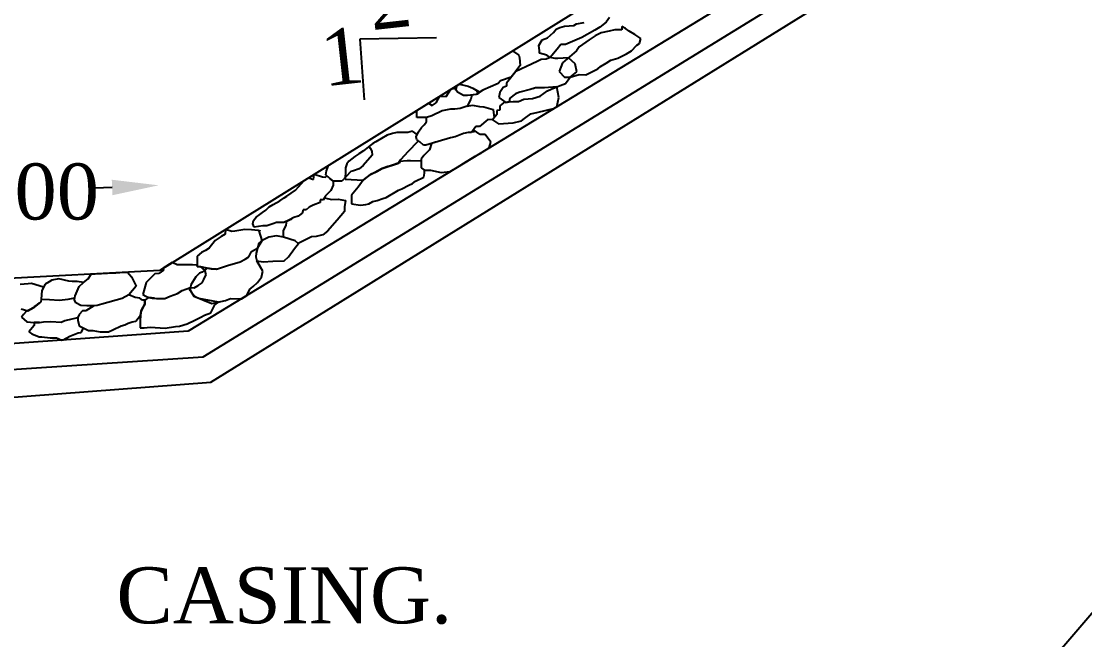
# Model space of a CAD drawing. Header units: millimetres. Extents: x 35 to 1436, y 32 to 1034.
# Drawn here: x 451.3 to 565.4, y 278.4 to 344.7 of the extents above; entities that cross this region are included whole.
import ezdxf

# ---------------------------------------------------------------- set-up
doc = ezdxf.new("R2010")
doc.units = ezdxf.units.MM
doc.header["$MEASUREMENT"] = 0
doc.header["$PDMODE"] = 66
doc.header["$PDSIZE"] = 170
for name, color, linetype in [('DIM', 5, 'Continuous'), ('DWG. LINE', 1, 'Continuous'), ('HATCH', 2, 'Continuous'), ('TEXT', 7, 'Continuous')]:
    doc.layers.add(name, color=color, linetype=linetype)
doc.styles.get("Standard").update_dxf_attribs({"font": 'times.ttf', "height": 6})
doc.dimstyles.get("Standard").update_dxf_attribs({"dimtxt": 6, "dimasz": 5, "dimexe": 0.18, "dimexo": 0.0625, "dimgap": 0.09, "dimtad": 0, "dimtih": 1, "dimtoh": 1, "dimdec": 1, "dimzin": 0, "dimdsep": 46, "dimtxsty": 'Standard', "dimcen": 0.09, "dimse1": 1, "dimse2": 1, "dimclrd": 5, "dimclre": 5, "dimclrt": 4, "dimadec": 0, "dimazin": 0, "dimtfac": 1, "dimtdec": 1, "dimtofl": 0, "dimtmove": 0, "dimatfit": 3, "dimfxl": 0, "dimtolj": 1, "dimtzin": 0, "dimarcsym": 0})

# ---------------------------------------------------------------- blocks, each defined once
blk = doc.blocks.new('*D22')
at = {"layer": 'Defpoints', "color": 0}
for p in [(466.05, 327.11), (466.06, 326.91), (435.13, 325.51)]:
    blk.add_point(p, dxfattribs=at)
at = {"layer": 'DIM', "color": 5, "lineweight": -2}
for p, q in [((461.06, 326.88), (459.2, 326.79)), ((440.12, 325.93), (441.98, 326.01))]:
    blk.add_line(p, q, dxfattribs=at)
at = {"layer": 'DIM', "color": 5}
for points in [[(461.02, 327.71), (461.09, 326.05), (466.05, 327.11)], [(440.08, 326.76), (440.16, 325.1), (435.13, 325.7)]]:
    blk.add_solid(points, dxfattribs=at)
at = {"layer": 'DIM', "color": 4, "insert": (450.59, 326.4), "char_height": 6, "attachment_point": 5}
blk.add_mtext('\\A1;3000', dxfattribs=at)

msp = doc.modelspace()

# ---------------------------------------------------------------- linework, layer by layer
at = {"layer": 'DIM'}
for p, q in [((495.85, 342.93), (487.62, 342.78)), ((487.62, 342.78), (488.09, 336.26))]:
    msp.add_line(p, q, dxfattribs=at)
at = {"layer": 'DWG. LINE'}
for p, q in [((642.02, 427.32), (466.16, 317.99)), ((642.72, 417.19), (469.22, 311.46)), ((470.83, 308.74), (642.85, 414.39)), ((471.63, 306.02), (642.96, 412.12)), ((673.8, 406.91), (531.38, 240.7)), ((469.22, 311.46), (439.44, 309.39)), ((440.95, 306.77), (470.83, 308.74)), ((442.7, 303.8), (471.63, 306.02))]:
    msp.add_line(p, q, dxfattribs=at)
at = {"layer": 'HATCH'}
for p, q in [((510.58, 344.26), (510.87, 344.42)), ((510.87, 344.42), (511.69, 344.55)), ((510.87, 344.42), (510.87, 344.42)), ((514.05, 344.6), (513.35, 344.08)), ((514.41, 345.09), (514.05, 344.6)), ((507.76, 342.92), (508.4, 343.49)), ((508.4, 343.49), (508.66, 343.85)), ((508.66, 343.85), (509.05, 344.03)), ((509.05, 344.03), (509.57, 344.16)), ((509.57, 344.16), (510.58, 344.26)), ((510.58, 344.26), (510.58, 344.26)), ((512.83, 343.75), (511.41, 342.97)), ((513.35, 344.08), (512.83, 343.75)), ((513.51, 343.46), (512.86, 343.12)), ((513.35, 344.08), (513.35, 344.08)), ((514.36, 343.64), (513.51, 343.46)), ((514.96, 343.79), (514.36, 343.64)), ((514.36, 343.64), (514.36, 343.64)), ((515.71, 343.79), (514.96, 343.79)), ((516.12, 343.92), (515.71, 344.13)), ((515.71, 344.13), (515.71, 343.79)), ((516.51, 343.64), (516.12, 343.92)), ((517.11, 343.28), (516.51, 343.64)), ((516.51, 343.64), (516.51, 343.64)), ((517.75, 342.86), (517.11, 343.28)), ((506.83, 342.09), (507.19, 342.71)), ((507.19, 342.71), (507.76, 342.92)), ((507.19, 342.71), (507.19, 342.71)), ((509.16, 342.19), (508.79, 341.7)), ((509.67, 342.19), (509.16, 342.19)), ((511.41, 342.97), (509.67, 342.19)), ((512.21, 342.71), (511.15, 341.96)), ((511.41, 342.97), (511.41, 342.97)), ((512.86, 343.12), (512.21, 342.71)), ((512.21, 342.71), (512.21, 342.71)), ((512.86, 343.12), (512.86, 343.12)), ((516.74, 341.52), (517.31, 342.14)), ((517.31, 342.14), (517.62, 342.32)), ((517.62, 342.32), (517.75, 342.86)), ((517.75, 342.86), (517.75, 342.86)), ((503.98, 341.51), (503.98, 341.51)), ((503.98, 341.51), (504.67, 341.08)), ((504.67, 341.08), (504.74, 340.79)), ((506.9, 341.55), (506.83, 342.09)), ((506.9, 341.29), (506.9, 341.55)), ((507.68, 341.08), (506.9, 341.29)), ((508.04, 340.82), (507.68, 341.08)), ((508.79, 341.7), (508.04, 340.82)), ((510.84, 341.52), (509.36, 340.25)), ((511.15, 341.96), (510.84, 341.52)), ((510.84, 341.52), (510.84, 341.52)), ((515.27, 340.74), (516.23, 341.21)), ((516.23, 341.21), (516.74, 341.52)), ((516.74, 341.52), (516.74, 341.52)), ((504.8, 339.96), (504.15, 339.06)), ((506.02, 340.09), (504.36, 339.31)), ((504.74, 340.79), (504.8, 339.96)), ((504.8, 339.96), (504.8, 339.96)), ((506.71, 340.43), (506.02, 340.09)), ((506.02, 340.09), (506.02, 340.09)), ((507.05, 340.61), (506.71, 340.43)), ((507.6, 340.63), (507.05, 340.61)), ((508.04, 340.82), (507.6, 340.63)), ((507.6, 340.63), (507.6, 340.63)), ((508.04, 340.82), (508.04, 340.82)), ((508.55, 340.71), (508.04, 340.82)), ((508.84, 340.71), (508.55, 340.71)), ((509.98, 340.78), (508.84, 340.71)), ((509.36, 340.25), (509, 339.32)), ((510.7, 340.14), (509.98, 340.78)), ((509.98, 340.78), (509.98, 340.78)), ((510.88, 339.26), (510.7, 340.14)), ((513.43, 339.83), (514.02, 340.22)), ((514.02, 340.22), (514.54, 340.51)), ((514.02, 340.22), (514.02, 340.22)), ((514.54, 340.51), (515.27, 340.74)), ((504.36, 339.31), (503.35, 338.07)), ((504.15, 339.06), (503.85, 338.69)), ((504.36, 339.31), (504.36, 339.31)), ((509, 339.32), (509, 339.32)), ((509, 339.32), (509.57, 338.72)), ((509.57, 338.72), (510.16, 338.72)), ((509.67, 338.02), (510.16, 338.72)), ((510.16, 338.72), (510.88, 339.26)), ((510.16, 338.72), (511.15, 338.98)), ((510.16, 338.72), (510.16, 338.72)), ((510.16, 338.72), (510.16, 338.72)), ((510.88, 339.26), (510.88, 339.26)), ((511.15, 338.98), (511.15, 338.98)), ((511.15, 338.98), (511.87, 338.95)), ((511.87, 338.95), (513.14, 339.58)), ((511.87, 338.95), (511.87, 338.95)), ((513.14, 339.58), (513.43, 339.83)), ((497.39, 337.41), (497.98, 337.59)), ((498.09, 337.09), (497.75, 337.63)), ((497.75, 337.63), (497.92, 337.36)), ((497.92, 337.36), (498.04, 337.82)), ((498.04, 337.82), (498.29, 337.97)), ((498.29, 337.97), (499.22, 337.73)), ((499.22, 337.73), (499.22, 337.73)), ((499.22, 337.73), (499.72, 337.52)), ((502.44, 338.02), (500.81, 337.32)), ((502.7, 338.31), (502.44, 338.02)), ((502.99, 337.58), (502.62, 337.06)), ((503.85, 338.69), (502.7, 338.31)), ((503.35, 337.74), (502.99, 337.58)), ((503.35, 338.07), (503.35, 337.74)), ((508.76, 337.68), (507.44, 337.55)), ((508.14, 337.42), (508.76, 337.68)), ((508.76, 337.68), (509.1, 337.81)), ((508.97, 336.52), (508.76, 337.68)), ((509.1, 337.81), (509.67, 338.02)), ((495.8, 335.97), (496.19, 336.66)), ((496.19, 336.66), (496.89, 336.62)), ((496.89, 336.62), (497.39, 337.41)), ((496.89, 336.62), (496.89, 336.62)), ((498.73, 336.73), (498.09, 337.09)), ((498.09, 337.09), (498.09, 337.09)), ((499.18, 336.73), (498.73, 336.73)), ((500.08, 336.86), (499.18, 336.73)), ((499.63, 336.79), (499.51, 336.36)), ((500.3, 336.89), (499.63, 336.79)), ((499.72, 337.52), (499.72, 337.52)), ((499.72, 337.52), (500.44, 337.09)), ((500.81, 337.32), (500.08, 336.86)), ((500.44, 337.09), (500.08, 337.31)), ((500.08, 337.31), (500.28, 336.99)), ((500.08, 336.86), (500.08, 336.86)), ((500.28, 336.99), (500.3, 336.89)), ((502.62, 337.06), (502.52, 336.52)), ((502.52, 336.52), (502.52, 336.52)), ((502.52, 336.52), (502.52, 336.52)), ((502.52, 336.52), (503.27, 335.98)), ((503.71, 336.46), (503.63, 336.05)), ((504.33, 336.93), (503.71, 336.46)), ((504.77, 337.11), (504.33, 336.93)), ((505.88, 337.37), (504.77, 337.11)), ((504.77, 337.11), (504.77, 337.11)), ((506.45, 337.55), (505.88, 337.37)), ((506.12, 336.42), (506.97, 336.67)), ((506.45, 337.55), (506.17, 337.46)), ((507.44, 337.55), (506.45, 337.55)), ((506.97, 336.67), (507.75, 337.24)), ((507.75, 337.24), (508.14, 337.42)), ((508.73, 335.54), (508.97, 336.52)), ((508.97, 336.52), (508.97, 336.52)), ((493.73, 335.14), (494.2, 335.43)), ((494.2, 335.43), (494.98, 335.91)), ((494.98, 335.91), (495.39, 335.68)), ((495.39, 335.68), (495.8, 335.97)), ((495.39, 335.68), (495.39, 335.68)), ((498.37, 335.35), (497.8, 335.27)), ((499.12, 335.61), (498.37, 335.35)), ((498.37, 335.35), (498.37, 335.35)), ((499.51, 336.36), (499.12, 335.61)), ((499.12, 335.61), (499.69, 335.71)), ((499.51, 336.36), (499.51, 336.36)), ((499.69, 335.71), (499.69, 335.71)), ((499.69, 335.71), (500.46, 335.55)), ((500.46, 335.55), (500.9, 335.53)), ((500.9, 335.53), (501.91, 335.24)), ((503.16, 336.05), (502.62, 335.64)), ((502.62, 335.64), (502.62, 335.17)), ((503.27, 335.98), (503.16, 336.05)), ((503.27, 335.98), (503.63, 336.05)), ((503.63, 336.05), (503.27, 335.98)), ((503.63, 336.05), (504.07, 336.08)), ((504.07, 336.08), (504.62, 336.08)), ((504.62, 336.08), (505.19, 336.36)), ((505.19, 336.36), (506.12, 336.42)), ((506.12, 336.42), (506.12, 336.42)), ((506.74, 334.96), (508.39, 335.33)), ((508.39, 335.33), (508.73, 335.54)), ((493.73, 334.37), (493.73, 335.14)), ((494.77, 334.37), (493.73, 334.37)), ((493.73, 334.37), (493.73, 334.37)), ((495.34, 334.57), (494.77, 334.37)), ((494.77, 333.92), (494.77, 334.37)), ((494.77, 334.37), (494.77, 334.37)), ((496.45, 335.09), (495.34, 334.57)), ((495.34, 334.57), (495.34, 334.57)), ((497.33, 335.27), (496.45, 335.09)), ((497.8, 335.27), (497.33, 335.27)), ((497.33, 335.27), (497.33, 335.27)), ((501.34, 334.18), (500.44, 333.4)), ((501.84, 334.14), (501.34, 334.18)), ((502.31, 334.7), (501.84, 334.14)), ((502.01, 334.33), (501.84, 334.14)), ((501.91, 335.24), (501.91, 335.24)), ((501.91, 335.24), (502.01, 334.33)), ((502.62, 335.17), (502.31, 335.14)), ((502.31, 335.14), (502.31, 334.7)), ((504.95, 334.03), (505.29, 334.26)), ((505.29, 334.26), (505.96, 334.78)), ((505.29, 334.26), (505.29, 334.26)), ((505.96, 334.78), (506.74, 334.96)), ((493.91, 332.83), (494.22, 333.3)), ((494.22, 333.3), (494.53, 333.58)), ((494.53, 333.58), (494.77, 333.92)), ((494.53, 333.58), (494.53, 333.58)), ((500.05, 333.4), (499.61, 332.76)), ((500.54, 332.55), (499.81, 333.05)), ((499.81, 333.05), (499.81, 332.76)), ((500.44, 333.4), (500.05, 333.4)), ((501.84, 334.14), (501.84, 334.14)), ((501.84, 334.14), (502.49, 333.7)), ((502.49, 333.7), (504.07, 333.82)), ((504.07, 333.82), (504.95, 334.03)), ((490.54, 332.49), (489.32, 331.77)), ((491.11, 332.65), (490.54, 332.49)), ((490.54, 332.49), (490.54, 332.49)), ((491.6, 332.78), (491.11, 332.65)), ((492.76, 332.78), (491.6, 332.78)), ((491.6, 332.78), (491.6, 332.78)), ((493.25, 332.92), (492.76, 332.78)), ((492.76, 330.71), (493.9, 331.88)), ((493.78, 332.56), (493.25, 332.92)), ((493.65, 332.29), (493.91, 332.83)), ((493.73, 331.98), (493.65, 332.29)), ((493.65, 332.29), (493.65, 332.29)), ((494.07, 331.77), (493.73, 331.98)), ((493.73, 331.98), (493.73, 331.98)), ((493.9, 331.88), (493.76, 331.84)), ((497.36, 332.21), (494.69, 331.41)), ((496.39, 331.92), (496.02, 331.81)), ((497.85, 332.29), (497.36, 332.21)), ((498.73, 332.68), (497.85, 332.29)), ((497.85, 332.29), (497.85, 332.29)), ((499.22, 332.76), (498.73, 332.68)), ((498.73, 332.68), (498.73, 332.68)), ((499.61, 332.76), (499.22, 332.76)), ((501.06, 332.55), (500.54, 332.55)), ((501.66, 331.72), (501.06, 332.55)), ((488.02, 330.81), (487.51, 330.5)), ((488.72, 331.38), (488.02, 330.81)), ((488.72, 331.09), (488.58, 331.26)), ((488.58, 331.26), (488.72, 331.09)), ((489.01, 331.61), (488.72, 331.38)), ((488.72, 331.09), (488.9, 330.78)), ((488.9, 330.78), (488.9, 330.78)), ((488.9, 330.78), (488.95, 330.36)), ((489.32, 331.77), (489.01, 331.61)), ((489.01, 331.61), (489.01, 331.61)), ((494.43, 331.41), (494.07, 331.77)), ((494.69, 331.41), (494.43, 331.41)), ((494.43, 331.41), (494.43, 331.41)), ((494.43, 331.41), (494.43, 331.41)), ((495.1, 330.92), (494.48, 330.3)), ((495.3, 331.59), (495.1, 330.92)), ((495.1, 330.92), (495.1, 330.92)), ((495.75, 331.73), (495.3, 331.59)), ((496.02, 331.81), (495.75, 331.73)), ((500.58, 330.57), (501.04, 330.86)), ((501.04, 330.86), (501.49, 331.13)), ((501.49, 331.13), (501.66, 331.72)), ((501.66, 331.72), (501.66, 331.72)), ((501.66, 331.72), (501.66, 331.72)), ((486.44, 329.7), (486.24, 329.41)), ((487.09, 330.21), (486.44, 329.7)), ((486.44, 329.7), (486.44, 329.7)), ((487.51, 330.5), (487.09, 330.21)), ((488.95, 330.36), (487.96, 329.23)), ((491.78, 329.49), (491.99, 329.85)), ((492.69, 329.72), (491.88, 329.67)), ((491.88, 329.67), (491.93, 329.54)), ((491.99, 329.85), (492.48, 330.39)), ((492.48, 330.39), (492.76, 330.71)), ((493.07, 329.72), (492.69, 329.72)), ((492.76, 330.71), (492.76, 330.71)), ((494.2, 329.69), (493.07, 329.72)), ((493.07, 329.72), (493.07, 329.72)), ((494.48, 330.3), (494.2, 329.91)), ((494.2, 329.91), (494.2, 329.47)), ((498.78, 329.48), (500, 330.22)), ((500, 330.22), (500.58, 330.57)), ((500.58, 330.57), (500.58, 330.57)), ((483.97, 328.22), (484.05, 328.66)), ((484.05, 328.66), (484.27, 329.25)), ((484.05, 328.66), (484.05, 328.66)), ((484.27, 329.25), (484.27, 329.25)), ((486.64, 328.58), (485.68, 327.57)), ((486.08, 328.69), (486.06, 327.78)), ((486.24, 329.41), (486.08, 329)), ((486.08, 329), (486.08, 328.69)), ((486.08, 328.69), (486.08, 328.69)), ((486.93, 328.68), (486.64, 328.58)), ((487.55, 328.89), (486.93, 328.68)), ((487.96, 329.23), (487.55, 328.89)), ((487.55, 328.89), (487.55, 328.89)), ((488.77, 328.27), (489.53, 328.61)), ((489.15, 328.44), (488.77, 328.27)), ((490.02, 328.92), (489.15, 328.44)), ((489.53, 328.61), (490.02, 328.92)), ((490.02, 328.92), (491.78, 329.49)), ((490.62, 329.11), (490.02, 328.92)), ((490.9, 329.2), (490.62, 329.11)), ((491.93, 329.54), (490.9, 329.2)), ((491.78, 329.49), (491.78, 329.49)), ((494.2, 329.47), (494.2, 329)), ((494.2, 329), (494.2, 329)), ((494.2, 329), (494.56, 328.75)), ((494.55, 328.4), (494.55, 328.75)), ((494.55, 328.75), (494.55, 328.75)), ((494.56, 328.75), (495.21, 328.75)), ((495.21, 328.75), (496.35, 328.49)), ((496.35, 328.49), (497.32, 328.59)), ((497.32, 328.59), (498.26, 329.16)), ((498.26, 329.16), (498.78, 329.48)), ((480.71, 326.58), (481.68, 327.65)), ((481.68, 327.65), (482.15, 327.93)), ((481.68, 327.65), (481.68, 327.65)), ((482.15, 327.93), (482.65, 327.75)), ((482.65, 327.75), (482.74, 328.31)), ((482.74, 328.31), (482.74, 328.31)), ((482.74, 328.31), (483.61, 328.03)), ((483.61, 328.03), (483.93, 327.98)), ((483.93, 327.98), (484.07, 328.13)), ((484.39, 327.85), (483.97, 328.22)), ((483.97, 328.22), (483.97, 328.22)), ((484.07, 328.13), (484.39, 327.85)), ((484.75, 327.57), (484.39, 327.85)), ((484.39, 327.85), (484.39, 327.85)), ((484.39, 327.85), (484.75, 327.57)), ((485.68, 327.57), (484.75, 327.57)), ((484.75, 327.57), (484.75, 327.57)), ((484.75, 327.57), (484.75, 327.13)), ((486.06, 327.78), (486.06, 327.78)), ((486.06, 327.78), (487.97, 327.68)), ((487.97, 327.68), (487.45, 326.9)), ((487.97, 327.68), (488.77, 328.27)), ((488.52, 328.08), (487.97, 327.68)), ((487.97, 327.68), (487.97, 327.68)), ((488.77, 328.27), (488.52, 328.08)), ((493.25, 327.29), (493.59, 327.57)), ((493.59, 327.57), (494.47, 327.99)), ((494.47, 327.99), (494.55, 328.4)), ((479.8, 325.96), (480.71, 326.58)), ((480.71, 326.58), (480.71, 326.58)), ((480.71, 326.58), (480.71, 326.58)), ((484.52, 326.56), (483.92, 325.96)), ((484.75, 327.13), (484.52, 326.56)), ((484.75, 327.13), (484.75, 327.13)), ((487.45, 326.9), (486.73, 326.07)), ((487.45, 326.9), (487.45, 326.9)), ((490.46, 325.81), (491.75, 326.59)), ((491.75, 326.59), (492.14, 326.74)), ((492.14, 326.74), (492.89, 327.11)), ((492.89, 327.11), (493.25, 327.29)), ((477.91, 324.8), (478.33, 325.06)), ((478.33, 325.06), (479.03, 325.45)), ((479.03, 325.45), (479.52, 325.78)), ((479.03, 325.45), (479.03, 325.45)), ((479.52, 325.78), (479.8, 325.96)), ((483.38, 325.26), (482.63, 324.98)), ((483.74, 325.55), (483.38, 325.55)), ((483.38, 325.55), (483.38, 325.26)), ((483.92, 325.96), (483.74, 325.55)), ((483.74, 325.55), (483.83, 325.76)), ((483.83, 325.76), (484.57, 325.6)), ((484.57, 325.6), (485.3, 325.63)), ((485.3, 325.63), (486.1, 325.5)), ((486.1, 325.5), (485.99, 324.8)), ((486.1, 325.5), (486.1, 325.5)), ((486.73, 326.07), (486.73, 325.14)), ((486.73, 325.14), (486.73, 325.14)), ((486.73, 325.14), (487.69, 324.98)), ((487.69, 324.98), (488.28, 325.04)), ((488.28, 325.04), (488.59, 325.11)), ((488.59, 325.11), (489.03, 325.37)), ((489.03, 325.37), (489.47, 325.48)), ((489.47, 325.48), (490.1, 325.68)), ((490.1, 325.68), (490.46, 325.81)), ((490.46, 325.81), (490.46, 325.81)), ((476.49, 323.69), (476.9, 323.97)), ((476.9, 323.97), (477.19, 324.2)), ((477.19, 324.2), (477.53, 324.46)), ((477.53, 324.46), (477.91, 324.8)), ((481.44, 324.13), (481.02, 323.82)), ((481.54, 324.49), (481.44, 324.13)), ((481.85, 324.49), (481.54, 324.49)), ((482.19, 324.77), (481.85, 324.49)), ((482.63, 324.98), (482.19, 324.77)), ((482.19, 324.77), (482.19, 324.77)), ((485.99, 324.31), (485.19, 323.38)), ((485.99, 324.8), (485.99, 324.31)), ((485.99, 324.31), (485.99, 324.31)), ((476.13, 322.99), (476.2, 323.35)), ((476.28, 322.63), (476.13, 322.99)), ((476.2, 323.35), (476.49, 323.69)), ((477.21, 322.78), (476.28, 322.63)), ((476.49, 323.69), (476.49, 323.69)), ((477.66, 322.78), (477.21, 322.78)), ((478.28, 322.99), (477.66, 322.78)), ((478.67, 323.12), (478.28, 322.99)), ((479.47, 323.12), (478.67, 323.12)), ((478.67, 323.12), (478.67, 323.12)), ((479.42, 322.24), (479.73, 322.83)), ((480.09, 323.4), (479.47, 323.12)), ((479.73, 322.83), (479.78, 323.26)), ((479.78, 323.26), (480.09, 323.4)), ((480.56, 323.66), (480.09, 323.4)), ((480.09, 323.4), (480.32, 323.53)), ((480.09, 323.4), (480.09, 323.4)), ((481.02, 323.82), (480.56, 323.66)), ((480.56, 323.66), (480.56, 323.66)), ((481.02, 323.82), (481.02, 323.82)), ((485.19, 323.38), (484.16, 322.19)), ((485.19, 323.38), (485.19, 323.38)), ((472.75, 321.61), (472.11, 321.2)), ((473.19, 321.87), (472.75, 321.61)), ((473.23, 322.39), (473.19, 321.87)), ((473.89, 322.15), (473.23, 322.39)), ((474.23, 322.2), (473.89, 322.15)), ((475.29, 322.36), (474.23, 322.2)), ((476.02, 322.33), (475.29, 322.36)), ((475.29, 322.36), (475.29, 322.36)), ((476.72, 322.26), (476.02, 322.33)), ((476.28, 322.63), (476.28, 322.63)), ((476.95, 322.2), (476.72, 322.26)), ((477.15, 321.21), (476.83, 322.23)), ((478.69, 321.71), (477.86, 321.56)), ((479.44, 321.56), (478.69, 321.71)), ((479.44, 321.56), (479.42, 322.24)), ((482.94, 321.64), (482.42, 321.59)), ((483.66, 321.8), (482.94, 321.64)), ((482.94, 321.64), (482.94, 321.64)), ((484.16, 322.19), (483.66, 321.8)), ((472.11, 321.2), (471.46, 320.39)), ((472.11, 321.2), (472.11, 321.2)), ((476.8, 320.91), (476.51, 319.85)), ((476.65, 320.38), (477.13, 321.2)), ((477.13, 321.2), (476.8, 320.91)), ((476.8, 320.91), (476.8, 320.91)), ((477.52, 321.38), (477.13, 321.2)), ((477.13, 321.2), (477.15, 321.21)), ((477.13, 321.2), (477.13, 321.2)), ((477.13, 321.2), (477.13, 321.2)), ((477.86, 321.56), (477.52, 321.38)), ((480.69, 321.15), (479.44, 321.56)), ((479.44, 321.56), (479.44, 321.56)), ((479.44, 321.56), (479.44, 321.56)), ((480.63, 320.34), (481.04, 320.88)), ((481.02, 320.89), (480.69, 321.15)), ((480.69, 321.15), (480.69, 321.15)), ((482.42, 321.59), (481.02, 320.89)), ((482.42, 321.59), (482.42, 321.59)), ((470.63, 319.9), (470.16, 319.51)), ((470.16, 319.51), (470.16, 319.51)), ((470.16, 319.51), (470.16, 318.71)), ((471.07, 320.13), (470.63, 319.9)), ((471.46, 320.39), (471.07, 320.13)), ((471.07, 320.13), (471.07, 320.13)), ((471.46, 320.39), (471.46, 320.39)), ((475.32, 319.2), (475.73, 319.46)), ((475.73, 319.46), (476.02, 320)), ((476.02, 320), (476.65, 320.38)), ((476.02, 320), (476.02, 320)), ((476.02, 320), (476.02, 320)), ((476.51, 319.85), (476.46, 319.44)), ((476.46, 319.44), (476.56, 319)), ((476.51, 319.85), (476.51, 319.85)), ((476.65, 320.38), (476.65, 320.38)), ((479.49, 319.02), (479.96, 319.46)), ((479.96, 319.46), (480.63, 320.34)), ((479.96, 319.46), (479.96, 319.46)), ((480.63, 320.34), (480.63, 320.34)), ((480.63, 320.34), (480.63, 320.34)), ((467.48, 318.82), (466.54, 318.24)), ((466.54, 318.24), (466.54, 318.24)), ((466.54, 318.24), (466.56, 318.02)), ((468.03, 318.6), (467.48, 318.82)), ((468.5, 318.6), (468.03, 318.6)), ((469.3, 318.6), (468.5, 318.6)), ((468.5, 318.6), (468.5, 318.6)), ((469.69, 318.57), (469.3, 318.6)), ((469.3, 318.6), (469.3, 318.6)), ((470.16, 318.56), (469.69, 318.57)), ((470.16, 318.71), (470.16, 318.4)), ((470.16, 318.4), (470.16, 318.56)), ((470.16, 318.4), (470.53, 318.4)), ((470.53, 318.4), (471.69, 318.14)), ((471, 318.02), (470.53, 318.4)), ((470.53, 318.4), (470.53, 318.4)), ((471.26, 318.24), (470.73, 317.8)), ((471.96, 318.13), (471.26, 318.24)), ((472.24, 318.12), (472.78, 318.3)), ((472.78, 318.3), (473.43, 318.5)), ((472.78, 318.3), (472.78, 318.3)), ((473.43, 318.5), (474.8, 318.92)), ((474.8, 318.92), (475.32, 319.2)), ((476.56, 319), (476.56, 319)), ((476.56, 319), (477.26, 318.92)), ((476.97, 318.32), (476.56, 319)), ((477.23, 317.9), (476.97, 318.32)), ((477.26, 318.92), (478.3, 318.97)), ((477.26, 318.92), (477.26, 318.92)), ((478.3, 318.97), (479.49, 319.02)), ((479.49, 319.02), (479.49, 319.02)), ((455.34, 317.09), (454.59, 316.96)), ((456.41, 316.83), (455.34, 317.09)), ((457.97, 316.7), (458.49, 317.09)), ((458.49, 317.09), (458.82, 317.6)), ((458.82, 317.6), (459.65, 317.65)), ((458.82, 317.6), (458.82, 317.6)), ((459.65, 317.65), (459.92, 317.66)), ((459.92, 317.66), (460.56, 317.7)), ((460.56, 317.7), (461.13, 317.73)), ((461.13, 317.73), (461.47, 317.74)), ((461.47, 317.74), (461.9, 317.77)), ((461.9, 317.77), (462.69, 317.81)), ((462.69, 317.81), (462.69, 317.81)), ((462.69, 317.81), (463.15, 317.3)), ((463.15, 317.3), (463.15, 317.3)), ((463.15, 317.3), (463.62, 316.31)), ((465.28, 317.25), (464.69, 316.71)), ((465.65, 317.61), (465.28, 317.25)), ((466.06, 317.64), (465.65, 317.61)), ((466.56, 318.02), (466.06, 317.64)), ((470.03, 317.31), (469.48, 316.43)), ((470.44, 317.7), (470.03, 317.31)), ((470.73, 317.8), (470.44, 317.7)), ((470.9, 317.02), (471.14, 317.56)), ((471.14, 317.56), (471, 318.02)), ((471.69, 318.14), (471.69, 318.14)), ((471.69, 318.14), (472.24, 318.12)), ((472.24, 318.12), (471.96, 318.13)), ((476.63, 316.69), (477.07, 317.28)), ((477.07, 317.28), (477.23, 317.9)), ((477.07, 317.28), (477.07, 317.28)), ((452.07, 316.55), (451.19, 316.49)), ((452.41, 316.57), (452.07, 316.55)), ((453.69, 316.18), (452.41, 316.57)), ((453.87, 316.52), (453.51, 315.85)), ((454.31, 316.78), (453.87, 316.52)), ((453.87, 316.52), (453.87, 316.52)), ((454.59, 316.96), (454.31, 316.78)), ((454.59, 316.96), (454.59, 316.96)), ((456.77, 316.8), (456.41, 316.83)), ((457.31, 316.8), (456.77, 316.8)), ((457.09, 315.25), (457.53, 316.26)), ((457.97, 316.7), (457.31, 316.8)), ((457.53, 316.26), (457.97, 316.7)), ((457.53, 316.26), (457.53, 316.26)), ((463.62, 316.31), (462.84, 315.38)), ((463.62, 316.31), (463.62, 316.31)), ((464.69, 316.71), (464.35, 315.41)), ((464.69, 316.71), (464.69, 316.71)), ((464.69, 316.71), (464.69, 316.71)), ((468.55, 315.83), (468.96, 315.96)), ((468.96, 315.96), (469.46, 316.14)), ((469.44, 315.84), (469.34, 316.1)), ((469.48, 316.43), (469.43, 315.88)), ((469.46, 316.14), (469.87, 316.11)), ((469.48, 316.43), (469.48, 316.43)), ((469.87, 316.11), (470.28, 316.37)), ((470.28, 316.37), (470.72, 316.66)), ((470.72, 316.66), (470.9, 317.02)), ((475.52, 315.3), (475.83, 315.96)), ((475.83, 315.96), (476.19, 316.25)), ((476.19, 316.25), (476.63, 316.69)), ((453.43, 314.89), (453.42, 314.63)), ((453.51, 315.85), (453.43, 314.89)), ((453.43, 314.89), (453.43, 314.89)), ((453.43, 314.89), (454.33, 314.86)), ((453.51, 315.85), (453.51, 315.85)), ((454.33, 314.86), (455.37, 314.81)), ((455.37, 314.81), (456.36, 314.91)), ((455.37, 314.81), (455.37, 314.81)), ((456.36, 314.91), (457.07, 315.05)), ((457.04, 314.84), (457.09, 315.25)), ((457.17, 314.5), (457.04, 314.84)), ((457.07, 315.05), (457.09, 315.25)), ((462.12, 314.97), (459.97, 314.37)), ((462.84, 315.38), (462.12, 314.97)), ((462.84, 315.38), (462.84, 315.38)), ((463.51, 315.07), (462.84, 315.38)), ((462.84, 315.38), (462.84, 315.38)), ((464.03, 315.02), (463.51, 315.07)), ((464.32, 314.79), (464.03, 315.02)), ((464.03, 315.02), (464.03, 315.02)), ((464.58, 314.79), (464.32, 314.79)), ((464.35, 315.41), (464.35, 315.41)), ((464.35, 315.41), (464.66, 315.23)), ((464.95, 315.1), (464.58, 314.79)), ((464.58, 314.79), (464.58, 314.37)), ((464.58, 314.58), (464.58, 314.79)), ((464.66, 315.23), (464.95, 315.1)), ((464.95, 315.1), (465.36, 315.03)), ((465.59, 315), (464.95, 315.1)), ((465.36, 315.03), (465.83, 314.97)), ((465.83, 314.97), (466.71, 314.97)), ((466.71, 314.97), (467.28, 315.21)), ((467.28, 315.21), (468.06, 315.52)), ((468.06, 315.52), (468.55, 315.83)), ((468.06, 315.52), (468.06, 315.52)), ((469.43, 315.88), (469.43, 315.88)), ((469.43, 315.88), (469.82, 315.21)), ((469.7, 315.42), (469.44, 315.84)), ((470.1, 315.1), (469.7, 315.42)), ((469.82, 315.21), (471.74, 314.43)), ((470.37, 314.99), (470.1, 315.1)), ((472.48, 314.6), (470.37, 314.99)), ((471.74, 314.43), (473.21, 314.77)), ((473.21, 314.77), (473.76, 314.98)), ((473.76, 314.98), (474.93, 314.94)), ((474.93, 314.94), (475.52, 315.3)), ((451.3, 313.86), (452.02, 313.66)), ((452.19, 313.75), (451.85, 313.57)), ((452.02, 313.66), (452.65, 314.03)), ((452.65, 314.03), (452.19, 313.75)), ((453.42, 314.63), (452.65, 314.03)), ((452.65, 314.03), (452.75, 314.11)), ((452.65, 314.03), (452.65, 314.03)), ((452.75, 314.11), (453.04, 314.33)), ((453.04, 314.33), (453.26, 314.5)), ((457.71, 314.22), (457.17, 314.5)), ((457.17, 314.5), (457.17, 314.5)), ((457.89, 313.65), (457.53, 313.26)), ((458.36, 314.19), (457.71, 314.22)), ((458.23, 313.65), (457.89, 313.65)), ((457.89, 313.65), (457.89, 313.65)), ((459.09, 314.19), (458.23, 313.65)), ((459.09, 314.19), (458.36, 314.19)), ((459.47, 314.22), (459.09, 314.19)), ((459.09, 314.19), (459.09, 314.19)), ((459.97, 314.37), (459.47, 314.22)), ((464.17, 313.62), (464.09, 313.18)), ((464.09, 313.18), (464.17, 313.62)), ((464.32, 313.93), (464.17, 313.62)), ((464.17, 313.62), (464.25, 313.78)), ((464.17, 313.62), (464.17, 313.62)), ((464.25, 313.78), (464.58, 314.37)), ((464.58, 314.37), (464.32, 313.93)), ((464.32, 313.93), (464.32, 313.93)), ((464.58, 314.37), (464.58, 314.58)), ((471.65, 313.44), (471.94, 314.01)), ((471.74, 314.43), (471.74, 314.43)), ((471.94, 314.01), (472.06, 314.31)), ((472.06, 314.31), (472.48, 314.6)), ((472.06, 314.31), (472.06, 314.31)), ((472.48, 314.6), (472.48, 314.6)), ((451.56, 313.26), (451.33, 312.97)), ((451.33, 312.97), (451.33, 312.97)), ((451.33, 312.97), (451.9, 312.46)), ((451.85, 313.57), (451.56, 313.26)), ((453.69, 312.46), (454.49, 312.51)), ((454.49, 312.51), (455.58, 312.43)), ((455.58, 312.43), (455.97, 312.61)), ((455.97, 312.61), (456.48, 312.74)), ((456.48, 312.74), (457.37, 312.95)), ((456.48, 312.74), (456.48, 312.74)), ((457.53, 313.26), (457.37, 312.95)), ((457.37, 312.95), (457.37, 312.95)), ((457.37, 312.95), (457.37, 312.66)), ((457.37, 312.66), (457.37, 312.66)), ((457.37, 312.66), (457.53, 312.04)), ((463.2, 312.46), (463.59, 312.53)), ((463.59, 312.53), (464.09, 313.18)), ((463.59, 312.53), (463.59, 312.53)), ((464.09, 313.18), (464.06, 312.54)), ((464.06, 312.54), (464.06, 311.84)), ((469.11, 312.25), (469.94, 312.67)), ((469.94, 312.67), (470.57, 312.98)), ((469.94, 312.67), (469.94, 312.67)), ((470.57, 312.98), (470.95, 313.18)), ((470.95, 313.18), (471.65, 313.44)), ((451.9, 312.46), (452.7, 312.4)), ((452.7, 312.07), (452.11, 311.42)), ((452.11, 311.42), (452.11, 311.42)), ((452.11, 311.42), (452.11, 311.42)), ((452.11, 311.42), (452.44, 311.19)), ((452.7, 312.4), (453.27, 312.4)), ((453.27, 312.4), (452.7, 312.4)), ((452.7, 312.4), (452.7, 312.07)), ((453.27, 312.4), (453.69, 312.46)), ((453.69, 312.46), (453.69, 312.46)), ((457.42, 311.29), (457.75, 311.34)), ((457.53, 312.04), (457.53, 312.04)), ((457.53, 312.04), (457.94, 311.84)), ((457.75, 311.34), (458, 311.81)), ((457.94, 311.84), (458.54, 311.53)), ((458.54, 311.53), (458.98, 311.53)), ((458.98, 311.53), (459.76, 311.4)), ((459.76, 311.4), (460.35, 311.4)), ((460.35, 311.4), (460.66, 311.4)), ((460.66, 311.4), (461.13, 311.63)), ((461.13, 311.63), (462.04, 312.04)), ((462.04, 312.04), (462.42, 312.15)), ((462.42, 312.15), (462.76, 312.33)), ((462.76, 312.33), (463.2, 312.46)), ((464.06, 311.84), (464.48, 311.84)), ((464.48, 311.84), (465.13, 311.89)), ((465.13, 311.89), (466.76, 311.79)), ((466.76, 311.79), (467.87, 311.97)), ((466.76, 311.79), (466.76, 311.79)), ((466.76, 311.79), (466.76, 311.79)), ((467.87, 311.97), (468.29, 312.02)), ((468.29, 312.02), (469.11, 312.25)), ((468.29, 312.02), (468.29, 312.02)), ((452.44, 311.19), (453.25, 310.88)), ((453.25, 310.88), (453.53, 310.88)), ((453.53, 310.88), (454.41, 310.77)), ((454.41, 310.77), (455.08, 310.77)), ((455.08, 310.77), (455.65, 310.52)), ((455.65, 310.52), (455.8, 310.53)), ((455.8, 310.53), (456.51, 310.95)), ((456.51, 310.95), (457.42, 311.29)), ((456.51, 310.95), (456.51, 310.95))]:
    msp.add_line(p, q, dxfattribs=at)
at = {"layer": 'TEXT'}
msp.add_line((466.16, 317.99), (436.24, 316.39), dxfattribs=at)

# ---------------------------------------------------------------- texts
at = {"layer": 'TEXT', "color": 6}
for s, p in [('2', (488.89, 343.73)), ('1', (483.8, 337.7))]:
    msp.add_text(s, height=6, rotation=6.3259, dxfattribs=at).set_placement(p)
msp.add_text(' CASING.', height=6, dxfattribs=at).set_placement((459.25, 280.16))

# ---------------------------------------------------------------- dimensions: what is measured, and where the dimension line sits
at = {"layer": 'DIM'}
dim = msp.add_aligned_dim(p1=(435.13, 325.51), p2=(466.06, 326.91), distance=0.19, text='3000', dimstyle='Standard', dxfattribs=at)
dim.commit()
dim.dimension.update_dxf_attribs({"geometry": '*D22', "text_midpoint": (450.59, 326.4)})

doc.saveas('drawing.dxf')
